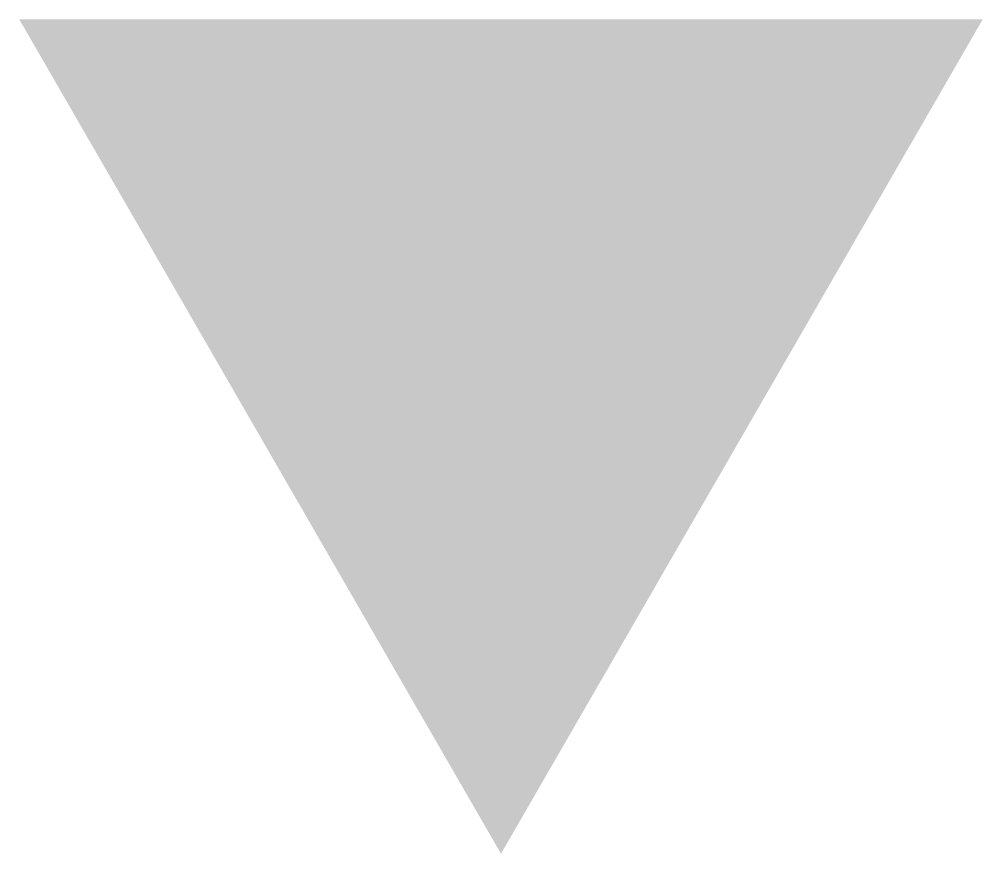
# Model space of a CAD drawing. Extents: x -0.69 to 0.69, y -0.8 to 0.4.
import ezdxf

# ---------------------------------------------------------------- set-up
doc = ezdxf.new("R2010")
doc.units = 0
doc.header["$MEASUREMENT"] = 0
doc.layers.get('0').update_dxf_attribs({"linetype": 'CONTINUOUS'})

msp = doc.modelspace()

# ---------------------------------------------------------------- hatches: boundary and pattern name
msp.add_hatch(color=1).paths.add_polyline_path([(0, -0.7967), (0.69, 0.3983), (-0.69, 0.3983)])

doc.saveas('drawing.dxf')
